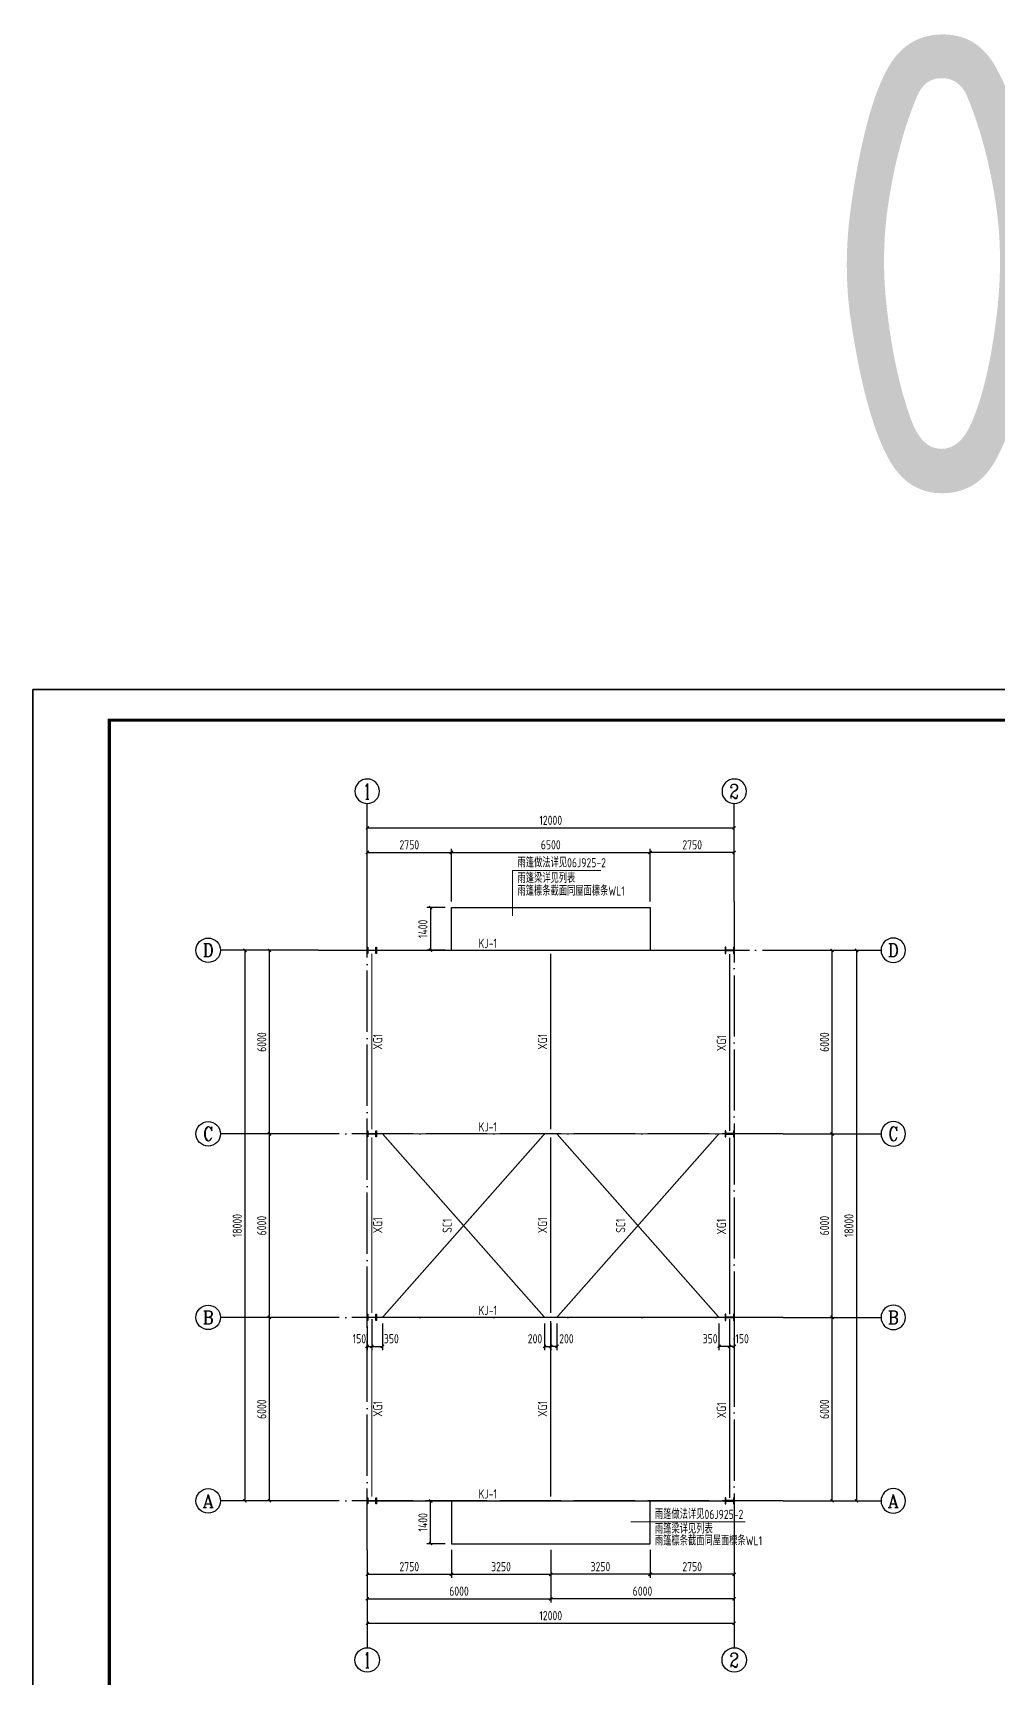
# Model space of a CAD drawing. Header units: millimetres. Extents: x 865974 to 875117, y 41124 to 44891.
# Drawn here: x 868867 to 869182, y 41395 to 41932 of the extents above; entities that cross this region are included whole.
import ezdxf
from ezdxf.enums import TextEntityAlignment as Align

# ---------------------------------------------------------------- set-up
doc = ezdxf.new("R2010")
doc.units = ezdxf.units.MM
doc.header["$LTSCALE"] = 1000
doc.header["$MEASUREMENT"] = 0
doc.linetypes.add('DOTE', pattern=[2.42, 2, -0.2, 0.02, -0.2])
for name, color, linetype in [('1307', 7, 'Continuous'), ('AXIS', 3, 'Continuous'), ('AXIS_TEXT', 7, 'Continuous'), ('DOTE', 1, 'DOTE'), ('M_Prof', 2, 'Continuous'), ('支撑', 6, 'Continuous'), ('柱集中标注', 2, 'Continuous'), ('标注', 7, 'Continuous'), ('梁', 4, 'Continuous'), ('梁集中标注', 2, 'Continuous')]:
    doc.layers.add(name, color=color, linetype=linetype)
doc.layers.add('_0', color=7, linetype='Continuous', lineweight=25)
doc.layers.add('LZ', color=64, linetype='Continuous', lineweight=9)
doc.styles.add('_TCH_AXIS', font='COMPLEX', dxfattribs={"bigfont": 'GBCBIG'})
doc.styles.add('COMPLEX', font='COMPLEX')
doc.styles.add('GBHZ', font='gbenor.shx', dxfattribs={"width": 0.9, "bigfont": 'gbcbig.shx'})
doc.dimstyles.new('Y100', dxfattribs={"dimscale": 0, "dimtxt": 3, "dimasz": 0.01, "dimexe": 1.2, "dimexo": 2, "dimgap": 1, "dimtad": 1, "dimdec": 0, "dimlfac": 100, "dimzin": 0, "dimdsep": 46, "dimtxsty": 'GBHZ', "dimblk": 'DX', "dimcen": 0.09, "dimdle": 1, "dimclrd": 7, "dimclre": 7, "dimclrt": 7, "dimadec": 0, "dimazin": 0, "dimtfac": 1, "dimtdec": 0, "dimtix": 1, "dimtmove": 2, "dimatfit": 3, "dimldrblk": 'DX', "dimfxl": 0, "dimtolj": 1, "dimtzin": 0, "dimarcsym": 0})

# ---------------------------------------------------------------- blocks, each defined once
blk = doc.blocks.new('_AXISO')
blk.add_circle((0, 0), 0.5)
at = {"layer": 'AXIS_TEXT', "style": 'COMPLEX', "width": 1.041667}
blk.add_attdef('A', text='', height=0.56, dxfattribs=at).set_placement((-0.25, -0.28), (0.25, -0.28), align=Align.FIT)
blk = doc.blocks.new('DX')
at = {"color": 0, "linetype": 'ByBlock', "const_width": 40}
blk.add_lwpolyline([(-54, -51), (46, 49)], dxfattribs=at)
blk = doc.blocks.new('*D37')
at = {"layer": 'Defpoints', "color": 0, "transparency": 16777216}
for p in [(868944.26, 41512.38), (868960.26, 41512.38), (868960.26, 41452.38)]:
    blk.add_point(p, dxfattribs=at)
at = {"layer": '标注', "color": 7, "lineweight": -2, "transparency": 16777216}
for p, q in [((868958.26, 41512.38), (868943.06, 41512.38)), ((868944.26, 41452.39), (868944.26, 41512.37)), ((868958.26, 41452.38), (868943.06, 41452.38))]:
    blk.add_line(p, q, dxfattribs=at)
at = {"layer": '标注', "color": 7, "lineweight": -2, "transparency": 16777216, "xscale": 0.01, "yscale": 0.01, "zscale": 0.01}
for p, rotation in [((868944.26, 41512.38), 90), ((868944.26, 41452.38), 270)]:
    blk.add_blockref('DX', p, dxfattribs=dict(at, rotation=rotation))
at = {"layer": '标注', "color": 7, "transparency": 16777216, "insert": (868941.76, 41482.38), "char_height": 3, "attachment_point": 5, "rotation": 90, "style": 'GBHZ'}
blk.add_mtext('\\A1;6000', dxfattribs=at)
blk = doc.blocks.new('*D38')
at = {"layer": 'Defpoints', "color": 0, "transparency": 16777216}
for p in [(868944.26, 41572.38), (868960.26, 41572.38), (868960.26, 41512.38)]:
    blk.add_point(p, dxfattribs=at)
at = {"layer": '标注', "color": 7, "lineweight": -2, "transparency": 16777216}
for p, q in [((868958.26, 41572.38), (868943.06, 41572.38)), ((868944.26, 41512.39), (868944.26, 41572.37)), ((868958.26, 41512.38), (868943.06, 41512.38))]:
    blk.add_line(p, q, dxfattribs=at)
at = {"layer": '标注', "color": 7, "lineweight": -2, "transparency": 16777216, "xscale": 0.01, "yscale": 0.01, "zscale": 0.01}
for p, rotation in [((868944.26, 41572.38), 90), ((868944.26, 41512.38), 270)]:
    blk.add_blockref('DX', p, dxfattribs=dict(at, rotation=rotation))
at = {"layer": '标注', "color": 7, "transparency": 16777216, "insert": (868941.76, 41542.38), "char_height": 3, "attachment_point": 5, "rotation": 90, "style": 'GBHZ'}
blk.add_mtext('\\A1;6000', dxfattribs=at)
blk = doc.blocks.new('*D39')
at = {"layer": 'Defpoints', "color": 0, "transparency": 16777216}
for p in [(868944.26, 41632.38), (868960.26, 41632.38), (868960.26, 41572.38)]:
    blk.add_point(p, dxfattribs=at)
at = {"layer": '标注', "color": 7, "lineweight": -2, "transparency": 16777216}
for p, q in [((868958.26, 41632.38), (868943.06, 41632.38)), ((868944.26, 41572.39), (868944.26, 41632.37)), ((868958.26, 41572.38), (868943.06, 41572.38))]:
    blk.add_line(p, q, dxfattribs=at)
at = {"layer": '标注', "color": 7, "lineweight": -2, "transparency": 16777216, "xscale": 0.01, "yscale": 0.01, "zscale": 0.01}
for p, rotation in [((868944.26, 41632.38), 90), ((868944.26, 41572.38), 270)]:
    blk.add_blockref('DX', p, dxfattribs=dict(at, rotation=rotation))
at = {"layer": '标注', "color": 7, "transparency": 16777216, "insert": (868941.76, 41602.38), "char_height": 3, "attachment_point": 5, "rotation": 90, "style": 'GBHZ'}
blk.add_mtext('\\A1;6000', dxfattribs=at)
blk = doc.blocks.new('*D40')
at = {"layer": 'Defpoints', "color": 0, "transparency": 16777216}
for p in [(868960.26, 41632.38), (868936.26, 41452.38), (868960.26, 41452.38)]:
    blk.add_point(p, dxfattribs=at)
at = {"layer": '标注', "color": 7, "lineweight": -2, "transparency": 16777216}
for p, q in [((868958.26, 41632.38), (868935.06, 41632.38)), ((868936.26, 41632.37), (868936.26, 41452.39)), ((868958.26, 41452.38), (868935.06, 41452.38))]:
    blk.add_line(p, q, dxfattribs=at)
at = {"layer": '标注', "color": 7, "lineweight": -2, "transparency": 16777216, "xscale": 0.01, "yscale": 0.01, "zscale": 0.01}
for p, rotation in [((868936.26, 41632.38), 90), ((868936.26, 41452.38), 270)]:
    blk.add_blockref('DX', p, dxfattribs=dict(at, rotation=rotation))
at = {"layer": '标注', "color": 7, "transparency": 16777216, "insert": (868933.76, 41542.38), "char_height": 3, "attachment_point": 5, "rotation": 90, "style": 'GBHZ'}
blk.add_mtext('\\A1;18000', dxfattribs=at)
blk = doc.blocks.new('*D41')
at = {"layer": 'Defpoints', "color": 0, "transparency": 16777216}
for p in [(868976.26, 41436.38), (869096.26, 41436.38), (869096.26, 41412.38)]:
    blk.add_point(p, dxfattribs=at)
at = {"layer": '标注', "color": 7, "lineweight": -2, "transparency": 16777216}
for p, q in [((868976.26, 41434.38), (868976.26, 41411.18)), ((869096.26, 41434.38), (869096.26, 41411.18)), ((868976.27, 41412.38), (869096.25, 41412.38))]:
    blk.add_line(p, q, dxfattribs=at)
at = {"layer": '标注', "color": 7, "lineweight": -2, "transparency": 16777216, "xscale": 0.01, "yscale": 0.01, "zscale": 0.01, "rotation": 180}
blk.add_blockref('DX', (868976.26, 41412.38), dxfattribs=at)
at = {"layer": '标注', "color": 7, "lineweight": -2, "transparency": 16777216, "xscale": 0.01, "yscale": 0.01, "zscale": 0.01}
blk.add_blockref('DX', (869096.26, 41412.38), dxfattribs=at)
at = {"layer": '标注', "color": 7, "transparency": 16777216, "insert": (869036.26, 41414.88), "char_height": 3, "attachment_point": 5, "style": 'GBHZ'}
blk.add_mtext('\\A1;12000', dxfattribs=at)
blk = doc.blocks.new('*D42')
at = {"layer": 'Defpoints', "color": 0, "transparency": 16777216}
for p in [(869112.26, 41512.38), (869128.26, 41512.38), (869112.26, 41452.38)]:
    blk.add_point(p, dxfattribs=at)
at = {"layer": '标注', "color": 7, "lineweight": -2, "transparency": 16777216}
for p, q in [((869114.26, 41512.38), (869129.46, 41512.38)), ((869128.26, 41452.39), (869128.26, 41512.37)), ((869114.26, 41452.38), (869129.46, 41452.38))]:
    blk.add_line(p, q, dxfattribs=at)
at = {"layer": '标注', "color": 7, "lineweight": -2, "transparency": 16777216, "xscale": 0.01, "yscale": 0.01, "zscale": 0.01}
for p, rotation in [((869128.26, 41512.38), 90), ((869128.26, 41452.38), 270)]:
    blk.add_blockref('DX', p, dxfattribs=dict(at, rotation=rotation))
at = {"layer": '标注', "color": 7, "transparency": 16777216, "insert": (869125.76, 41482.38), "char_height": 3, "attachment_point": 5, "rotation": 90, "style": 'GBHZ'}
blk.add_mtext('\\A1;6000', dxfattribs=at)
blk = doc.blocks.new('*D43')
at = {"layer": 'Defpoints', "color": 0, "transparency": 16777216}
for p in [(869112.26, 41572.38), (869128.26, 41572.38), (869112.26, 41512.38)]:
    blk.add_point(p, dxfattribs=at)
at = {"layer": '标注', "color": 7, "lineweight": -2, "transparency": 16777216}
for p, q in [((869114.26, 41572.38), (869129.46, 41572.38)), ((869128.26, 41512.39), (869128.26, 41572.37)), ((869114.26, 41512.38), (869129.46, 41512.38))]:
    blk.add_line(p, q, dxfattribs=at)
at = {"layer": '标注', "color": 7, "lineweight": -2, "transparency": 16777216, "xscale": 0.01, "yscale": 0.01, "zscale": 0.01}
for p, rotation in [((869128.26, 41572.38), 90), ((869128.26, 41512.38), 270)]:
    blk.add_blockref('DX', p, dxfattribs=dict(at, rotation=rotation))
at = {"layer": '标注', "color": 7, "transparency": 16777216, "insert": (869125.76, 41542.38), "char_height": 3, "attachment_point": 5, "rotation": 90, "style": 'GBHZ'}
blk.add_mtext('\\A1;6000', dxfattribs=at)
blk = doc.blocks.new('*D44')
at = {"layer": 'Defpoints', "color": 0, "transparency": 16777216}
for p in [(869112.26, 41632.38), (869128.26, 41632.38), (869112.26, 41572.38)]:
    blk.add_point(p, dxfattribs=at)
at = {"layer": '标注', "color": 7, "lineweight": -2, "transparency": 16777216}
for p, q in [((869114.26, 41632.38), (869129.46, 41632.38)), ((869128.26, 41572.39), (869128.26, 41632.37)), ((869114.26, 41572.38), (869129.46, 41572.38))]:
    blk.add_line(p, q, dxfattribs=at)
at = {"layer": '标注', "color": 7, "lineweight": -2, "transparency": 16777216, "xscale": 0.01, "yscale": 0.01, "zscale": 0.01}
for p, rotation in [((869128.26, 41632.38), 90), ((869128.26, 41572.38), 270)]:
    blk.add_blockref('DX', p, dxfattribs=dict(at, rotation=rotation))
at = {"layer": '标注', "color": 7, "transparency": 16777216, "insert": (869125.76, 41602.38), "char_height": 3, "attachment_point": 5, "rotation": 90, "style": 'GBHZ'}
blk.add_mtext('\\A1;6000', dxfattribs=at)
blk = doc.blocks.new('*D45')
at = {"layer": 'Defpoints', "color": 0, "transparency": 16777216}
for p in [(869112.26, 41632.38), (869112.26, 41452.38), (869136.26, 41452.38)]:
    blk.add_point(p, dxfattribs=at)
at = {"layer": '标注', "color": 7, "lineweight": -2, "transparency": 16777216}
for p, q in [((869114.26, 41632.38), (869137.46, 41632.38)), ((869136.26, 41632.37), (869136.26, 41452.39)), ((869114.26, 41452.38), (869137.46, 41452.38))]:
    blk.add_line(p, q, dxfattribs=at)
at = {"layer": '标注', "color": 7, "lineweight": -2, "transparency": 16777216, "xscale": 0.01, "yscale": 0.01, "zscale": 0.01}
for p, rotation in [((869136.26, 41632.38), 90), ((869136.26, 41452.38), 270)]:
    blk.add_blockref('DX', p, dxfattribs=dict(at, rotation=rotation))
at = {"layer": '标注', "color": 7, "transparency": 16777216, "insert": (869133.76, 41542.38), "char_height": 3, "attachment_point": 5, "rotation": 90, "style": 'GBHZ'}
blk.add_mtext('\\A1;18000', dxfattribs=at)
blk = doc.blocks.new('*D36')
at = {"layer": 'Defpoints', "color": 0, "transparency": 16777216}
for p in [(869096.26, 41672.38), (868976.26, 41648.38), (869096.26, 41648.38)]:
    blk.add_point(p, dxfattribs=at)
at = {"layer": '标注', "color": 7, "lineweight": -2, "transparency": 16777216}
for p, q in [((868976.26, 41650.38), (868976.26, 41673.58)), ((868976.27, 41672.38), (869096.25, 41672.38)), ((869096.26, 41650.38), (869096.26, 41673.58))]:
    blk.add_line(p, q, dxfattribs=at)
at = {"layer": '标注', "color": 7, "lineweight": -2, "transparency": 16777216, "xscale": 0.01, "yscale": 0.01, "zscale": 0.01, "rotation": 180}
blk.add_blockref('DX', (868976.26, 41672.38), dxfattribs=at)
at = {"layer": '标注', "color": 7, "lineweight": -2, "transparency": 16777216, "xscale": 0.01, "yscale": 0.01, "zscale": 0.01}
blk.add_blockref('DX', (869096.26, 41672.38), dxfattribs=at)
at = {"layer": '标注', "color": 7, "transparency": 16777216, "insert": (869036.26, 41674.88), "char_height": 3, "attachment_point": 5, "style": 'GBHZ'}
blk.add_mtext('\\A1;12000', dxfattribs=at)
blk = doc.blocks.new('*D253')
at = {"layer": 'Defpoints', "color": 0, "transparency": 16777216}
for p in [(868976.26, 41436.38), (869036.26, 41436.38), (869036.26, 41420.38)]:
    blk.add_point(p, dxfattribs=at)
at = {"layer": '标注', "color": 7, "lineweight": -2, "transparency": 16777216}
for p, q in [((868976.26, 41434.38), (868976.26, 41419.18)), ((869036.26, 41434.38), (869036.26, 41419.18)), ((868976.27, 41420.38), (869036.25, 41420.38))]:
    blk.add_line(p, q, dxfattribs=at)
at = {"layer": '标注', "color": 7, "lineweight": -2, "transparency": 16777216, "xscale": 0.01, "yscale": 0.01, "zscale": 0.01, "rotation": 180}
blk.add_blockref('DX', (868976.26, 41420.38), dxfattribs=at)
at = {"layer": '标注', "color": 7, "lineweight": -2, "transparency": 16777216, "xscale": 0.01, "yscale": 0.01, "zscale": 0.01}
blk.add_blockref('DX', (869036.26, 41420.38), dxfattribs=at)
at = {"layer": '标注', "color": 7, "transparency": 16777216, "insert": (869006.26, 41422.88), "char_height": 3, "attachment_point": 5, "style": 'GBHZ'}
blk.add_mtext('\\A1;6000', dxfattribs=at)
blk = doc.blocks.new('*D254')
at = {"layer": 'Defpoints', "color": 0, "transparency": 16777216}
for p in [(869036.26, 41436.38), (869096.26, 41436.38), (869036.26, 41420.38)]:
    blk.add_point(p, dxfattribs=at)
at = {"layer": '标注', "color": 7, "lineweight": -2, "transparency": 16777216}
for p, q in [((869036.26, 41434.38), (869036.26, 41419.18)), ((869096.26, 41434.38), (869096.26, 41419.18)), ((869096.25, 41420.38), (869036.27, 41420.38))]:
    blk.add_line(p, q, dxfattribs=at)
at = {"layer": '标注', "color": 7, "lineweight": -2, "transparency": 16777216, "xscale": 0.01, "yscale": 0.01, "zscale": 0.01, "rotation": 180}
blk.add_blockref('DX', (869036.26, 41420.38), dxfattribs=at)
at = {"layer": '标注', "color": 7, "lineweight": -2, "transparency": 16777216, "xscale": 0.01, "yscale": 0.01, "zscale": 0.01}
blk.add_blockref('DX', (869096.26, 41420.38), dxfattribs=at)
at = {"layer": '标注', "color": 7, "transparency": 16777216, "insert": (869066.26, 41422.88), "char_height": 3, "attachment_point": 5, "style": 'GBHZ'}
blk.add_mtext('\\A1;6000', dxfattribs=at)
blk = doc.blocks.new('*D255')
at = {"layer": 'Defpoints', "color": 0, "transparency": 16777216}
for p in [(868977.76, 41513.82), (868976.26, 41511.38), (868977.76, 41502.9)]:
    blk.add_point(p, dxfattribs=at)
at = {"layer": '标注', "color": 7, "lineweight": -2, "transparency": 16777216}
for p, q in [((868976.26, 41509.38), (868976.26, 41501.7)), ((868977.76, 41511.82), (868977.76, 41501.7)), ((868976.25, 41502.9), (868976.24, 41502.9)), ((868976.26, 41502.9), (868977.76, 41502.9)), ((868977.77, 41502.9), (868977.78, 41502.9))]:
    blk.add_line(p, q, dxfattribs=at)
at = {"layer": '标注', "color": 7, "lineweight": -2, "transparency": 16777216, "xscale": 0.01, "yscale": 0.01, "zscale": 0.01}
blk.add_blockref('DX', (868976.26, 41502.9), dxfattribs=at)
at = {"layer": '标注', "color": 7, "lineweight": -2, "transparency": 16777216, "xscale": 0.01, "yscale": 0.01, "zscale": 0.01, "rotation": 180}
blk.add_blockref('DX', (868977.76, 41502.9), dxfattribs=at)
at = {"layer": '标注', "color": 7, "transparency": 16777216, "insert": (868973.69, 41505.4), "char_height": 3, "attachment_point": 5, "style": 'GBHZ'}
blk.add_mtext('\\A1;150', dxfattribs=at)
blk = doc.blocks.new('*D256')
at = {"layer": 'Defpoints', "color": 0, "transparency": 16777216}
for p in [(868977.76, 41513.82), (868981.26, 41512.38), (868981.26, 41502.9)]:
    blk.add_point(p, dxfattribs=at)
at = {"layer": '标注', "color": 7, "lineweight": -2, "transparency": 16777216}
for p, q in [((868977.76, 41511.82), (868977.76, 41501.7)), ((868981.26, 41510.38), (868981.26, 41501.7)), ((868977.77, 41502.9), (868981.25, 41502.9))]:
    blk.add_line(p, q, dxfattribs=at)
at = {"layer": '标注', "color": 7, "lineweight": -2, "transparency": 16777216, "xscale": 0.01, "yscale": 0.01, "zscale": 0.01, "rotation": 180}
blk.add_blockref('DX', (868977.76, 41502.9), dxfattribs=at)
at = {"layer": '标注', "color": 7, "lineweight": -2, "transparency": 16777216, "xscale": 0.01, "yscale": 0.01, "zscale": 0.01}
blk.add_blockref('DX', (868981.26, 41502.9), dxfattribs=at)
at = {"layer": '标注', "color": 7, "transparency": 16777216, "insert": (868984.14, 41505.4), "char_height": 3, "attachment_point": 5, "style": 'GBHZ'}
blk.add_mtext('\\A1;350', dxfattribs=at)
blk = doc.blocks.new('*D257')
at = {"layer": 'Defpoints', "color": 0, "transparency": 16777216}
for p in [(869034.26, 41512.38), (869036.26, 41512.38), (869036.26, 41502.9)]:
    blk.add_point(p, dxfattribs=at)
at = {"layer": '标注', "color": 7, "lineweight": -2, "transparency": 16777216}
for p, q in [((869034.26, 41510.38), (869034.26, 41501.7)), ((869036.26, 41510.38), (869036.26, 41501.7)), ((869034.25, 41502.9), (869034.24, 41502.9)), ((869034.26, 41502.9), (869036.26, 41502.9)), ((869036.27, 41502.9), (869036.28, 41502.9))]:
    blk.add_line(p, q, dxfattribs=at)
at = {"layer": '标注', "color": 7, "lineweight": -2, "transparency": 16777216, "xscale": 0.01, "yscale": 0.01, "zscale": 0.01}
blk.add_blockref('DX', (869034.26, 41502.9), dxfattribs=at)
at = {"layer": '标注', "color": 7, "lineweight": -2, "transparency": 16777216, "xscale": 0.01, "yscale": 0.01, "zscale": 0.01, "rotation": 180}
blk.add_blockref('DX', (869036.26, 41502.9), dxfattribs=at)
at = {"layer": '标注', "color": 7, "transparency": 16777216, "insert": (869031.12, 41505.4), "char_height": 3, "attachment_point": 5, "style": 'GBHZ'}
blk.add_mtext('\\A1;200', dxfattribs=at)
blk = doc.blocks.new('*D258')
at = {"layer": 'Defpoints', "color": 0, "transparency": 16777216}
for p in [(869094.76, 41513.82), (869096.26, 41511.38), (869094.76, 41502.9)]:
    blk.add_point(p, dxfattribs=at)
at = {"layer": '标注', "color": 7, "lineweight": -2, "transparency": 16777216}
for p, q in [((869094.76, 41511.82), (869094.76, 41501.7)), ((869096.26, 41509.38), (869096.26, 41501.7)), ((869094.75, 41502.9), (869094.74, 41502.9)), ((869096.26, 41502.9), (869094.76, 41502.9)), ((869096.27, 41502.9), (869096.28, 41502.9))]:
    blk.add_line(p, q, dxfattribs=at)
at = {"layer": '标注', "color": 7, "lineweight": -2, "transparency": 16777216, "xscale": 0.01, "yscale": 0.01, "zscale": 0.01}
blk.add_blockref('DX', (869094.76, 41502.9), dxfattribs=at)
at = {"layer": '标注', "color": 7, "lineweight": -2, "transparency": 16777216, "xscale": 0.01, "yscale": 0.01, "zscale": 0.01, "rotation": 180}
blk.add_blockref('DX', (869096.26, 41502.9), dxfattribs=at)
at = {"layer": '标注', "color": 7, "transparency": 16777216, "insert": (869098.82, 41505.4), "char_height": 3, "attachment_point": 5, "style": 'GBHZ'}
blk.add_mtext('\\A1;150', dxfattribs=at)
blk = doc.blocks.new('*D259')
at = {"layer": 'Defpoints', "color": 0, "transparency": 16777216}
for p in [(869094.76, 41513.82), (869091.26, 41512.38), (869091.26, 41502.9)]:
    blk.add_point(p, dxfattribs=at)
at = {"layer": '标注', "color": 7, "lineweight": -2, "transparency": 16777216}
for p, q in [((869091.26, 41510.38), (869091.26, 41501.7)), ((869094.76, 41511.82), (869094.76, 41501.7)), ((869094.75, 41502.9), (869091.27, 41502.9))]:
    blk.add_line(p, q, dxfattribs=at)
at = {"layer": '标注', "color": 7, "lineweight": -2, "transparency": 16777216, "xscale": 0.01, "yscale": 0.01, "zscale": 0.01, "rotation": 180}
blk.add_blockref('DX', (869091.26, 41502.9), dxfattribs=at)
at = {"layer": '标注', "color": 7, "lineweight": -2, "transparency": 16777216, "xscale": 0.01, "yscale": 0.01, "zscale": 0.01}
blk.add_blockref('DX', (869094.76, 41502.9), dxfattribs=at)
at = {"layer": '标注', "color": 7, "transparency": 16777216, "insert": (869088.38, 41505.4), "char_height": 3, "attachment_point": 5, "style": 'GBHZ'}
blk.add_mtext('\\A1;350', dxfattribs=at)
blk = doc.blocks.new('*D260')
at = {"layer": 'Defpoints', "color": 0, "transparency": 16777216}
for p in [(869036.26, 41512.38), (869038.26, 41512.38), (869036.26, 41502.9)]:
    blk.add_point(p, dxfattribs=at)
at = {"layer": '标注', "color": 7, "lineweight": -2, "transparency": 16777216}
for p, q in [((869036.26, 41510.38), (869036.26, 41501.7)), ((869038.26, 41510.38), (869038.26, 41501.7)), ((869036.25, 41502.9), (869036.24, 41502.9)), ((869038.26, 41502.9), (869036.26, 41502.9)), ((869038.27, 41502.9), (869038.28, 41502.9))]:
    blk.add_line(p, q, dxfattribs=at)
at = {"layer": '标注', "color": 7, "lineweight": -2, "transparency": 16777216, "xscale": 0.01, "yscale": 0.01, "zscale": 0.01}
blk.add_blockref('DX', (869036.26, 41502.9), dxfattribs=at)
at = {"layer": '标注', "color": 7, "lineweight": -2, "transparency": 16777216, "xscale": 0.01, "yscale": 0.01, "zscale": 0.01, "rotation": 180}
blk.add_blockref('DX', (869038.26, 41502.9), dxfattribs=at)
at = {"layer": '标注', "color": 7, "transparency": 16777216, "insert": (869041.39, 41505.4), "char_height": 3, "attachment_point": 5, "style": 'GBHZ'}
blk.add_mtext('\\A1;200', dxfattribs=at)
blk = doc.blocks.new('*D277')
at = {"layer": 'Defpoints', "color": 0, "transparency": 16777216}
for p in [(869003.76, 41646.38), (868996.96, 41632.38), (869003.76, 41632.38)]:
    blk.add_point(p, dxfattribs=at)
at = {"layer": '标注', "color": 7, "lineweight": -2, "transparency": 16777216}
for p, q in [((869001.76, 41646.38), (868995.76, 41646.38)), ((868996.96, 41646.37), (868996.96, 41632.39)), ((869001.76, 41632.38), (868995.76, 41632.38))]:
    blk.add_line(p, q, dxfattribs=at)
at = {"layer": '标注', "color": 7, "lineweight": -2, "transparency": 16777216, "xscale": 0.01, "yscale": 0.01, "zscale": 0.01}
for p, rotation in [((868996.96, 41646.38), 90), ((868996.96, 41632.38), 270)]:
    blk.add_blockref('DX', p, dxfattribs=dict(at, rotation=rotation))
at = {"layer": '标注', "color": 7, "transparency": 16777216, "insert": (868994.46, 41639.38), "char_height": 3, "attachment_point": 5, "rotation": 90, "style": 'GBHZ'}
blk.add_mtext('\\A1;1400', dxfattribs=at)
blk = doc.blocks.new('*D278')
at = {"layer": 'Defpoints', "color": 0, "transparency": 16777216}
for p in [(869003.76, 41664.38), (868976.26, 41648.38), (869003.76, 41646.38)]:
    blk.add_point(p, dxfattribs=at)
at = {"layer": '标注', "color": 7, "lineweight": -2, "transparency": 16777216}
for p, q in [((868976.26, 41650.38), (868976.26, 41665.58)), ((868976.27, 41664.38), (869003.75, 41664.38)), ((869003.76, 41648.38), (869003.76, 41665.58))]:
    blk.add_line(p, q, dxfattribs=at)
at = {"layer": '标注', "color": 7, "lineweight": -2, "transparency": 16777216, "xscale": 0.01, "yscale": 0.01, "zscale": 0.01, "rotation": 180}
blk.add_blockref('DX', (868976.26, 41664.38), dxfattribs=at)
at = {"layer": '标注', "color": 7, "lineweight": -2, "transparency": 16777216, "xscale": 0.01, "yscale": 0.01, "zscale": 0.01}
blk.add_blockref('DX', (869003.76, 41664.38), dxfattribs=at)
at = {"layer": '标注', "color": 7, "transparency": 16777216, "insert": (868990.01, 41666.88), "char_height": 3, "attachment_point": 5, "style": 'GBHZ'}
blk.add_mtext('\\A1;2750', dxfattribs=at)
blk = doc.blocks.new('*D279')
at = {"layer": 'Defpoints', "color": 0, "transparency": 16777216}
for p in [(869068.76, 41664.38), (869096.26, 41648.38), (869068.76, 41646.38)]:
    blk.add_point(p, dxfattribs=at)
at = {"layer": '标注', "color": 7, "lineweight": -2, "transparency": 16777216}
for p, q in [((869068.76, 41648.38), (869068.76, 41665.58)), ((869096.25, 41664.38), (869068.77, 41664.38)), ((869096.26, 41650.38), (869096.26, 41665.58))]:
    blk.add_line(p, q, dxfattribs=at)
at = {"layer": '标注', "color": 7, "lineweight": -2, "transparency": 16777216, "xscale": 0.01, "yscale": 0.01, "zscale": 0.01, "rotation": 180}
blk.add_blockref('DX', (869068.76, 41664.38), dxfattribs=at)
at = {"layer": '标注', "color": 7, "lineweight": -2, "transparency": 16777216, "xscale": 0.01, "yscale": 0.01, "zscale": 0.01}
blk.add_blockref('DX', (869096.26, 41664.38), dxfattribs=at)
at = {"layer": '标注', "color": 7, "transparency": 16777216, "insert": (869082.51, 41666.88), "char_height": 3, "attachment_point": 5, "style": 'GBHZ'}
blk.add_mtext('\\A1;2750', dxfattribs=at)
blk = doc.blocks.new('*D280')
at = {"layer": 'Defpoints', "color": 0, "transparency": 16777216}
for p in [(869068.76, 41664.38), (869003.76, 41646.38), (869068.76, 41646.38)]:
    blk.add_point(p, dxfattribs=at)
at = {"layer": '标注', "color": 7, "lineweight": -2, "transparency": 16777216}
for p, q in [((869003.76, 41648.38), (869003.76, 41665.58)), ((869003.77, 41664.38), (869068.75, 41664.38)), ((869068.76, 41648.38), (869068.76, 41665.58))]:
    blk.add_line(p, q, dxfattribs=at)
at = {"layer": '标注', "color": 7, "lineweight": -2, "transparency": 16777216, "xscale": 0.01, "yscale": 0.01, "zscale": 0.01, "rotation": 180}
blk.add_blockref('DX', (869003.76, 41664.38), dxfattribs=at)
at = {"layer": '标注', "color": 7, "lineweight": -2, "transparency": 16777216, "xscale": 0.01, "yscale": 0.01, "zscale": 0.01}
blk.add_blockref('DX', (869068.76, 41664.38), dxfattribs=at)
at = {"layer": '标注', "color": 7, "transparency": 16777216, "insert": (869036.26, 41666.88), "char_height": 3, "attachment_point": 5, "style": 'GBHZ'}
blk.add_mtext('\\A1;6500', dxfattribs=at)
blk = doc.blocks.new('*D515')
at = {"layer": 'Defpoints', "color": 0, "transparency": 16777216}
for p in [(868996.96, 41452.38), (869003.76, 41452.38), (869003.76, 41438.38)]:
    blk.add_point(p, dxfattribs=at)
at = {"layer": '标注', "color": 7, "lineweight": -2, "transparency": 16777216}
for p, q in [((869001.76, 41452.38), (868995.76, 41452.38)), ((868996.96, 41438.39), (868996.96, 41452.37)), ((869001.76, 41438.38), (868995.76, 41438.38))]:
    blk.add_line(p, q, dxfattribs=at)
at = {"layer": '标注', "color": 7, "lineweight": -2, "transparency": 16777216, "xscale": 0.01, "yscale": 0.01, "zscale": 0.01}
for p, rotation in [((868996.96, 41452.38), 90), ((868996.96, 41438.38), 270)]:
    blk.add_blockref('DX', p, dxfattribs=dict(at, rotation=rotation))
at = {"layer": '标注', "color": 7, "transparency": 16777216, "insert": (868994.46, 41445.38), "char_height": 3, "attachment_point": 5, "rotation": 90, "style": 'GBHZ'}
blk.add_mtext('\\A1;1400', dxfattribs=at)
blk = doc.blocks.new('*D516')
at = {"layer": 'Defpoints', "color": 0, "transparency": 16777216}
for p in [(869003.76, 41438.38), (868976.26, 41436.38), (869003.76, 41428.38)]:
    blk.add_point(p, dxfattribs=at)
at = {"layer": '标注', "color": 7, "lineweight": -2, "transparency": 16777216}
for p, q in [((868976.26, 41434.38), (868976.26, 41427.18)), ((869003.76, 41436.38), (869003.76, 41427.18)), ((868976.27, 41428.38), (869003.75, 41428.38))]:
    blk.add_line(p, q, dxfattribs=at)
at = {"layer": '标注', "color": 7, "lineweight": -2, "transparency": 16777216, "xscale": 0.01, "yscale": 0.01, "zscale": 0.01, "rotation": 180}
blk.add_blockref('DX', (868976.26, 41428.38), dxfattribs=at)
at = {"layer": '标注', "color": 7, "lineweight": -2, "transparency": 16777216, "xscale": 0.01, "yscale": 0.01, "zscale": 0.01}
blk.add_blockref('DX', (869003.76, 41428.38), dxfattribs=at)
at = {"layer": '标注', "color": 7, "transparency": 16777216, "insert": (868990.01, 41430.88), "char_height": 3, "attachment_point": 5, "style": 'GBHZ'}
blk.add_mtext('\\A1;2750', dxfattribs=at)
blk = doc.blocks.new('*D517')
at = {"layer": 'Defpoints', "color": 0, "transparency": 16777216}
for p in [(869068.76, 41438.38), (869096.26, 41436.38), (869068.76, 41428.38)]:
    blk.add_point(p, dxfattribs=at)
at = {"layer": '标注', "color": 7, "lineweight": -2, "transparency": 16777216}
for p, q in [((869068.76, 41436.38), (869068.76, 41427.18)), ((869096.26, 41434.38), (869096.26, 41427.18)), ((869096.25, 41428.38), (869068.77, 41428.38))]:
    blk.add_line(p, q, dxfattribs=at)
at = {"layer": '标注', "color": 7, "lineweight": -2, "transparency": 16777216, "xscale": 0.01, "yscale": 0.01, "zscale": 0.01, "rotation": 180}
blk.add_blockref('DX', (869068.76, 41428.38), dxfattribs=at)
at = {"layer": '标注', "color": 7, "lineweight": -2, "transparency": 16777216, "xscale": 0.01, "yscale": 0.01, "zscale": 0.01}
blk.add_blockref('DX', (869096.26, 41428.38), dxfattribs=at)
at = {"layer": '标注', "color": 7, "transparency": 16777216, "insert": (869082.51, 41430.88), "char_height": 3, "attachment_point": 5, "style": 'GBHZ'}
blk.add_mtext('\\A1;2750', dxfattribs=at)
blk = doc.blocks.new('*D518')
at = {"layer": 'Defpoints', "color": 0, "transparency": 16777216}
for p in [(869003.76, 41438.38), (869036.26, 41438.38), (869036.26, 41428.38)]:
    blk.add_point(p, dxfattribs=at)
at = {"layer": '标注', "color": 7, "lineweight": -2, "transparency": 16777216}
for p, q in [((869003.76, 41436.38), (869003.76, 41427.18)), ((869036.26, 41436.38), (869036.26, 41427.18)), ((869003.77, 41428.38), (869036.25, 41428.38))]:
    blk.add_line(p, q, dxfattribs=at)
at = {"layer": '标注', "color": 7, "lineweight": -2, "transparency": 16777216, "xscale": 0.01, "yscale": 0.01, "zscale": 0.01, "rotation": 180}
blk.add_blockref('DX', (869003.76, 41428.38), dxfattribs=at)
at = {"layer": '标注', "color": 7, "lineweight": -2, "transparency": 16777216, "xscale": 0.01, "yscale": 0.01, "zscale": 0.01}
blk.add_blockref('DX', (869036.26, 41428.38), dxfattribs=at)
at = {"layer": '标注', "color": 7, "transparency": 16777216, "insert": (869020.01, 41430.88), "char_height": 3, "attachment_point": 5, "style": 'GBHZ'}
blk.add_mtext('\\A1;3250', dxfattribs=at)
blk = doc.blocks.new('*D519')
at = {"layer": 'Defpoints', "color": 0, "transparency": 16777216}
for p in [(869036.26, 41438.38), (869068.76, 41438.38), (869036.26, 41428.38)]:
    blk.add_point(p, dxfattribs=at)
at = {"layer": '标注', "color": 7, "lineweight": -2, "transparency": 16777216}
for p, q in [((869036.26, 41436.38), (869036.26, 41427.18)), ((869068.76, 41436.38), (869068.76, 41427.18)), ((869068.75, 41428.38), (869036.27, 41428.38))]:
    blk.add_line(p, q, dxfattribs=at)
at = {"layer": '标注', "color": 7, "lineweight": -2, "transparency": 16777216, "xscale": 0.01, "yscale": 0.01, "zscale": 0.01, "rotation": 180}
blk.add_blockref('DX', (869036.26, 41428.38), dxfattribs=at)
at = {"layer": '标注', "color": 7, "lineweight": -2, "transparency": 16777216, "xscale": 0.01, "yscale": 0.01, "zscale": 0.01}
blk.add_blockref('DX', (869068.76, 41428.38), dxfattribs=at)
at = {"layer": '标注', "color": 7, "transparency": 16777216, "insert": (869052.51, 41430.88), "char_height": 3, "attachment_point": 5, "style": 'GBHZ'}
blk.add_mtext('\\A1;3250', dxfattribs=at)

msp = doc.modelspace()

# ---------------------------------------------------------------- linework, layer by layer
for p, q in [((868866.937, 41123.604), (868866.937, 41717.604)), ((868866.937, 41717.604), (868866.937, 41123.604))]:
    msp.add_line(p, q)
at = {"color": 0}
for p, q in [((869707.937, 41717.604), (868866.937, 41717.604)), ((868866.937, 41717.604), (869707.937, 41717.604))]:
    msp.add_line(p, q, dxfattribs=at)
at = {"color": 0, "const_width": 1}
msp.add_lwpolyline([(869697.937, 41133.604), (868891.937, 41133.604), (868891.937, 41707.604), (869697.937, 41707.604)], close=True, dxfattribs=at)
at = {"layer": '_0', "color": 0}
for points in [[(869003.757, 41632.384), (869003.757, 41646.384), (869068.757, 41646.384), (869068.757, 41632.384)], [(869003.757, 41452.384), (869003.757, 41438.384), (869068.757, 41438.384), (869068.757, 41452.384)]]:
    msp.add_lwpolyline(points, dxfattribs=at)
at = {"layer": 'AXIS', "color": 0}
for p, q in [((868976.257, 41648.384), (868976.257, 41680.384)), ((869096.257, 41648.384), (869096.257, 41680.384)), ((868960.257, 41632.384), (868928.257, 41632.384)), ((869112.257, 41632.384), (869144.257, 41632.384)), ((868960.257, 41572.384), (868928.257, 41572.384)), ((869112.257, 41572.384), (869144.257, 41572.384)), ((868960.257, 41512.384), (868928.257, 41512.384)), ((869112.257, 41512.384), (869144.257, 41512.384)), ((868960.257, 41452.384), (868928.257, 41452.384)), ((869112.257, 41452.384), (869144.257, 41452.384)), ((868976.257, 41436.384), (868976.257, 41404.384)), ((869096.257, 41436.384), (869096.257, 41404.384))]:
    msp.add_line(p, q, dxfattribs=at)
at = {"layer": 'DOTE', "linetype": 'DOTE', "ltscale": 0.01}
for p, q in [((868976.257, 41436.384), (868976.257, 41648.384)), ((869096.257, 41648.384), (869096.257, 41436.384)), ((868960.257, 41632.384), (869112.257, 41632.384)), ((869112.257, 41572.384), (868960.257, 41572.384)), ((869112.257, 41512.384), (868960.257, 41512.384)), ((869112.257, 41452.384), (868960.257, 41452.384))]:
    msp.add_line(p, q, dxfattribs=at)
at = {"layer": 'LZ'}
for p, q in [((869052.608, 41658.526), (869023.788, 41658.526)), ((869023.788, 41643.698), (869023.788, 41658.526)), ((869099.845, 41445.5), (869062.412, 41445.5))]:
    msp.add_line(p, q, dxfattribs=at)
at = {"layer": 'M_Prof'}
for points in [[(868976.257, 41631.384), (868976.257, 41633.384), (868976.457, 41633.384), (868976.457, 41632.474), (868979.057, 41632.474), (868979.057, 41633.384), (868979.257, 41633.384), (868979.257, 41631.384), (868979.057, 41631.384), (868979.057, 41632.294), (868976.457, 41632.294), (868976.457, 41631.384)], [(869096.257, 41631.384), (869096.257, 41633.384), (869096.057, 41633.384), (869096.057, 41632.474), (869093.457, 41632.474), (869093.457, 41633.384), (869093.257, 41633.384), (869093.257, 41631.384), (869093.457, 41631.384), (869093.457, 41632.294), (869096.057, 41632.294), (869096.057, 41631.384)], [(868976.257, 41571.384), (868976.257, 41573.384), (868976.457, 41573.384), (868976.457, 41572.474), (868979.057, 41572.474), (868979.057, 41573.384), (868979.257, 41573.384), (868979.257, 41571.384), (868979.057, 41571.384), (868979.057, 41572.294), (868976.457, 41572.294), (868976.457, 41571.384)], [(869096.257, 41571.384), (869096.257, 41573.384), (869096.057, 41573.384), (869096.057, 41572.474), (869093.457, 41572.474), (869093.457, 41573.384), (869093.257, 41573.384), (869093.257, 41571.384), (869093.457, 41571.384), (869093.457, 41572.294), (869096.057, 41572.294), (869096.057, 41571.384)], [(868976.257, 41511.384), (868976.257, 41513.384), (868976.457, 41513.384), (868976.457, 41512.474), (868979.057, 41512.474), (868979.057, 41513.384), (868979.257, 41513.384), (868979.257, 41511.384), (868979.057, 41511.384), (868979.057, 41512.294), (868976.457, 41512.294), (868976.457, 41511.384)], [(869096.257, 41511.384), (869096.257, 41513.384), (869096.057, 41513.384), (869096.057, 41512.474), (869093.457, 41512.474), (869093.457, 41513.384), (869093.257, 41513.384), (869093.257, 41511.384), (869093.457, 41511.384), (869093.457, 41512.294), (869096.057, 41512.294), (869096.057, 41511.384)], [(868976.257, 41451.384), (868976.257, 41453.384), (868976.457, 41453.384), (868976.457, 41452.474), (868979.057, 41452.474), (868979.057, 41453.384), (868979.257, 41453.384), (868979.257, 41451.384), (868979.057, 41451.384), (868979.057, 41452.294), (868976.457, 41452.294), (868976.457, 41451.384)], [(869096.257, 41451.384), (869096.257, 41453.384), (869096.057, 41453.384), (869096.057, 41452.474), (869093.457, 41452.474), (869093.457, 41453.384), (869093.257, 41453.384), (869093.257, 41451.384), (869093.457, 41451.384), (869093.457, 41452.294), (869096.057, 41452.294), (869096.057, 41451.384)]]:
    msp.add_lwpolyline(points, close=True, dxfattribs=at)
at = {"layer": '支撑', "color": 6, "linetype": 'ByBlock', "const_width": 0.4}
for points in [[(868977.757, 41631.245), (868977.757, 41573.817)], [(869036.257, 41631.245), (869036.257, 41573.817)], [(869094.757, 41631.142), (869094.757, 41573.34)], [(869034.257, 41572.384), (868981.257, 41512.384)], [(868981.257, 41572.384), (869034.257, 41512.384)], [(869038.257, 41572.384), (869091.257, 41512.384)], [(869091.257, 41572.384), (869038.257, 41512.384)], [(868977.757, 41571.245), (868977.757, 41513.817)], [(869036.257, 41571.245), (869036.257, 41513.817)], [(869094.757, 41571.142), (869094.757, 41513.34)], [(868977.757, 41511.245), (868977.757, 41453.817)], [(869036.257, 41511.245), (869036.257, 41453.817)], [(869094.757, 41511.142), (869094.757, 41453.34)]]:
    msp.add_lwpolyline(points, dxfattribs=at)
at = {"layer": '梁', "color": 3, "ltscale": 0.05, "const_width": 0.4}
for points in [[(868979.257, 41632.384), (869093.257, 41632.384)], [(868979.257, 41572.384), (869093.257, 41572.384)], [(868979.257, 41512.384), (869093.257, 41512.384)], [(868979.257, 41452.384), (869093.257, 41452.384)]]:
    msp.add_lwpolyline(points, dxfattribs=at)

# ---------------------------------------------------------------- block references
at = {"layer": 'AXIS', "color": 0}
ref = msp.add_blockref('_AXISO', (868976.257, 41684.384), dxfattribs=dict(at, xscale=-8, yscale=8, zscale=8, rotation=180))
ref.add_attrib('A', '1', dxfattribs={"layer": 'AXIS_TEXT', "color": 0, "height": 5.147, "style": '_TCH_AXIS'}).set_placement((868975.154, 41681.81), (868977.36, 41681.81), align=Align.FIT)
ref = msp.add_blockref('_AXISO', (869096.257, 41684.384), dxfattribs=dict(at, xscale=-8, yscale=8, zscale=8, rotation=180))
ref.add_attrib('A', '2', dxfattribs={"layer": 'AXIS_TEXT', "color": 0, "height": 4.659, "style": '_TCH_AXIS'}).set_placement((869094.704, 41682.054), (869097.81, 41682.054), align=Align.FIT)
ref = msp.add_blockref('_AXISO', (868924.257, 41632.384), dxfattribs=dict(at, xscale=8, yscale=8, zscale=8))
ref.add_attrib('A', 'D', dxfattribs={"layer": 'AXIS_TEXT', "color": 0, "height": 4.353, "style": '_TCH_AXIS'}).set_placement((868922.495, 41630.207), (868926.019, 41630.207), align=Align.FIT)
ref = msp.add_blockref('_AXISO', (869148.257, 41632.384), dxfattribs=dict(at, xscale=-8, yscale=8, zscale=8))
ref.add_attrib('A', 'D', dxfattribs={"layer": 'AXIS_TEXT', "color": 0, "height": 4.353, "style": '_TCH_AXIS'}).set_placement((869146.495, 41630.207), (869150.019, 41630.207), align=Align.FIT)
ref = msp.add_blockref('_AXISO', (868924.257, 41572.384), dxfattribs=dict(at, xscale=8, yscale=8, zscale=8))
ref.add_attrib('A', 'C', dxfattribs={"layer": 'AXIS_TEXT', "color": 0, "height": 4.557, "style": '_TCH_AXIS'}).set_placement((868922.629, 41570.105), (868925.884, 41570.105), align=Align.FIT)
ref = msp.add_blockref('_AXISO', (869148.257, 41572.384), dxfattribs=dict(at, xscale=-8, yscale=8, zscale=8))
ref.add_attrib('A', 'C', dxfattribs={"layer": 'AXIS_TEXT', "color": 0, "height": 4.557, "style": '_TCH_AXIS'}).set_placement((869146.629, 41570.105), (869149.884, 41570.105), align=Align.FIT)
ref = msp.add_blockref('_AXISO', (868924.257, 41512.384), dxfattribs=dict(at, xscale=8, yscale=8, zscale=8))
ref.add_attrib('A', 'B', dxfattribs={"layer": 'AXIS_TEXT', "color": 0, "height": 4.353, "style": '_TCH_AXIS'}).set_placement((868922.495, 41510.207), (868926.019, 41510.207), align=Align.FIT)
ref = msp.add_blockref('_AXISO', (869148.257, 41512.384), dxfattribs=dict(at, xscale=-8, yscale=8, zscale=8))
ref.add_attrib('A', 'B', dxfattribs={"layer": 'AXIS_TEXT', "color": 0, "height": 4.353, "style": '_TCH_AXIS'}).set_placement((869146.495, 41510.207), (869150.019, 41510.207), align=Align.FIT)
ref = msp.add_blockref('_AXISO', (868924.257, 41452.384), dxfattribs=dict(at, xscale=8, yscale=8, zscale=8))
ref.add_attrib('A', 'A', dxfattribs={"layer": 'AXIS_TEXT', "color": 0, "height": 4.252, "style": '_TCH_AXIS'}).set_placement((868922.435, 41450.258), (868926.079, 41450.258), align=Align.FIT)
ref = msp.add_blockref('_AXISO', (869148.257, 41452.384), dxfattribs=dict(at, xscale=-8, yscale=8, zscale=8))
ref.add_attrib('A', 'A', dxfattribs={"layer": 'AXIS_TEXT', "color": 0, "height": 4.252, "style": '_TCH_AXIS'}).set_placement((869146.435, 41450.258), (869150.079, 41450.258), align=Align.FIT)
ref = msp.add_blockref('_AXISO', (868976.257, 41400.384), dxfattribs=dict(at, xscale=8, yscale=8, zscale=8))
ref.add_attrib('A', '1', dxfattribs={"layer": 'AXIS_TEXT', "color": 0, "height": 5.147, "style": '_TCH_AXIS'}).set_placement((868975.154, 41397.81), (868977.36, 41397.81), align=Align.FIT)
ref = msp.add_blockref('_AXISO', (869096.257, 41400.384), dxfattribs=dict(at, xscale=8, yscale=8, zscale=8))
ref.add_attrib('A', '2', dxfattribs={"layer": 'AXIS_TEXT', "color": 0, "height": 4.659, "style": '_TCH_AXIS'}).set_placement((869094.704, 41398.054), (869097.81, 41398.054), align=Align.FIT)

# ---------------------------------------------------------------- texts
at = {"layer": '1307', "style": 'GBHZ', "width": 0.9}
for s, p in [('雨篷做法详见06J925-2', (869025.398, 41659.509)), ('雨篷梁详见列表', (869025.398, 41654.427)), ('雨篷檩条截面同屋面檩条WL1', (869025.398, 41650.276)), ('雨篷做法详见06J925-2', (869070.324, 41446.483)), ('雨篷梁详见列表', (869070.324, 41441.725)), ('雨篷檩条截面同屋面檩条WL1', (869070.324, 41437.851))]:
    msp.add_text(s, height=3, dxfattribs=at).set_placement(p)
at = {"layer": '柱集中标注', "style": 'GBHZ', "width": 0.9}
for p in [(869012.661, 41633.166), (869012.661, 41573.166), (869012.661, 41513.166), (869012.661, 41453.166)]:
    msp.add_text('KJ-1', height=3, dxfattribs=at).set_placement(p)
for s, p in [('XG1', (868981.18, 41599.893)), ('XG1', (869035.054, 41599.893)), ('XG1', (869093.567, 41599.439)), ('XG1', (868981.18, 41539.893)), ('SC1', (869003.904, 41540.035)), ('XG1', (869035.054, 41539.893)), ('SC1', (869060.61, 41540.035)), ('XG1', (869093.567, 41539.439)), ('XG1', (868981.18, 41479.893)), ('XG1', (869035.054, 41479.893)), ('XG1', (869093.567, 41479.439))]:
    msp.add_text(s, height=3, rotation=90, dxfattribs=at).set_placement(p)
at = {"layer": '梁集中标注', "style": 'GBHZ', "width": 0.9}
msp.add_text('04', height=150, dxfattribs=at).set_placement((869124.84, 41781.806))

# ---------------------------------------------------------------- dimensions: what is measured, and where the dimension line sits
at = {"layer": '标注'}
for base, p1, p2, override, picture, middle in [((869096.257, 41672.384), (868976.257, 41648.384), (869096.257, 41648.384), {"dimscale": 1, "dimfxl": 150}, '*D36', (869036.257, 41674.884)), ((869003.757, 41664.384), (868976.257, 41648.384), (869003.757, 41646.384), {"dimscale": 1}, '*D278', (868990.007, 41666.884)), ((869068.757, 41664.384), (869003.757, 41646.384), (869068.757, 41646.384), {"dimscale": 1}, '*D280', (869036.257, 41666.884)), ((869003.757, 41428.384), (868976.257, 41436.384), (869003.757, 41438.384), {"dimscale": 1}, '*D516', (868990.007, 41430.884)), ((869036.257, 41428.384), (869003.757, 41438.384), (869036.257, 41438.384), {"dimscale": 1}, '*D518', (869020.007, 41430.884)), ((869096.257, 41412.384), (868976.257, 41436.384), (869096.257, 41436.384), {"dimscale": 1, "dimfxl": 150}, '*D41', (869036.257, 41414.884)), ((869036.257, 41420.384), (868976.257, 41436.384), (869036.257, 41436.384), {"dimscale": 1, "dimfxl": 150}, '*D253', (869006.257, 41422.884))]:
    dim = msp.add_linear_dim(base=base, p1=p1, p2=p2, dimstyle='Y100', override=override, dxfattribs=at)
    dim.commit()
    dim.dimension.update_dxf_attribs({"geometry": picture, "text_midpoint": middle})
for base, p1, p2, angle, override, picture, middle in [((869068.757, 41664.384), (869096.257, 41648.384), (869068.757, 41646.384), 180, {"dimscale": 1}, '*D279', (869082.507, 41666.884)), ((868996.958, 41632.384), (869003.757, 41646.384), (869003.757, 41632.384), 90, {"dimscale": 1}, '*D277', (868994.458, 41639.384)), ((868936.257, 41452.384), (868960.257, 41632.384), (868960.257, 41452.384), 90, {"dimscale": 1, "dimfxl": 150}, '*D40', (868933.757, 41542.384)), ((868944.257, 41632.384), (868960.257, 41572.384), (868960.257, 41632.384), 90, {"dimscale": 1, "dimfxl": 150}, '*D39', (868941.757, 41602.384)), ((869128.257, 41632.384), (869112.257, 41572.384), (869112.257, 41632.384), 90, {"dimscale": 1, "dimfxl": 150}, '*D44', (869125.757, 41602.384)), ((869136.257, 41452.384), (869112.257, 41632.384), (869112.257, 41452.384), 90, {"dimscale": 1, "dimfxl": 150}, '*D45', (869133.757, 41542.384)), ((868944.257, 41572.384), (868960.257, 41512.384), (868960.257, 41572.384), 90, {"dimscale": 1, "dimfxl": 150}, '*D38', (868941.757, 41542.384)), ((869128.257, 41572.384), (869112.257, 41512.384), (869112.257, 41572.384), 90, {"dimscale": 1, "dimfxl": 150}, '*D43', (869125.757, 41542.384)), ((868944.257, 41512.384), (868960.257, 41452.384), (868960.257, 41512.384), 90, {"dimscale": 1, "dimfxl": 150}, '*D37', (868941.757, 41482.384)), ((869128.257, 41512.384), (869112.257, 41452.384), (869112.257, 41512.384), 90, {"dimscale": 1, "dimfxl": 150}, '*D42', (869125.757, 41482.384)), ((868996.958, 41452.384), (869003.757, 41438.384), (869003.757, 41452.384), 270, {"dimscale": 1}, '*D515', (868994.458, 41445.384)), ((869036.257, 41428.384), (869068.757, 41438.384), (869036.257, 41438.384), 180, {"dimscale": 1}, '*D519', (869052.507, 41430.884)), ((869068.757, 41428.384), (869096.257, 41436.384), (869068.757, 41438.384), 180, {"dimscale": 1}, '*D517', (869082.507, 41430.884)), ((869036.257, 41420.384), (869096.257, 41436.384), (869036.257, 41436.384), 180, {"dimscale": 1, "dimfxl": 150}, '*D254', (869066.257, 41422.884))]:
    dim = msp.add_linear_dim(base=base, p1=p1, p2=p2, angle=angle, dimstyle='Y100', override=override, dxfattribs=at)
    dim.commit()
    dim.dimension.update_dxf_attribs({"geometry": picture, "text_midpoint": middle})
for base, p1, p2, picture, middle in [((868977.757, 41502.897), (868976.257, 41511.384), (868977.757, 41513.817), '*D255', (868973.693, 41505.397)), ((868981.257, 41502.897), (868977.757, 41513.817), (868981.257, 41512.384), '*D256', (868984.138, 41505.397)), ((869036.257, 41502.897), (869034.257, 41512.384), (869036.257, 41512.384), '*D257', (869031.119, 41505.397))]:
    dim = msp.add_linear_dim(base=base, p1=p1, p2=p2, dimstyle='Y100', override={"dimscale": 1, "dimfxl": 150}, dxfattribs=at)
    dim.commit()
    dim.dimension.update_dxf_attribs({"geometry": picture, "text_midpoint": middle, "dimtype": 160})
for base, p1, p2, picture, middle in [((869091.257, 41502.897), (869094.757, 41513.817), (869091.257, 41512.384), '*D259', (869088.376, 41505.397)), ((869094.757, 41502.897), (869096.257, 41511.384), (869094.757, 41513.817), '*D258', (869098.821, 41505.397)), ((869036.257, 41502.897), (869038.257, 41512.384), (869036.257, 41512.384), '*D260', (869041.395, 41505.397))]:
    dim = msp.add_linear_dim(base=base, p1=p1, p2=p2, angle=180, dimstyle='Y100', override={"dimscale": 1, "dimfxl": 150}, dxfattribs=at)
    dim.commit()
    dim.dimension.update_dxf_attribs({"geometry": picture, "text_midpoint": middle, "dimtype": 160})

doc.saveas('drawing.dxf')
